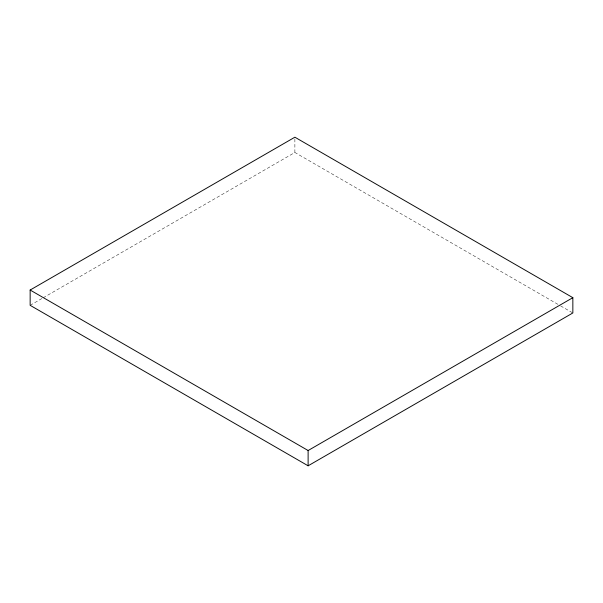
<?xml version="1.0" encoding="UTF-8"?>
<svg xmlns="http://www.w3.org/2000/svg" width="603" height="603" viewBox="0 0 603 603"><rect width="100%" height="100%" fill="white"/><g stroke="black" fill="none" stroke-linecap="round" stroke-linejoin="round"><path stroke-width="0.45" stroke-dasharray="3.02 2.26" d="M30.15 305.322L42.368 298.266M43.182 297.799L294.882 152.476L559.81 305.435M560.624 305.902L572.85 312.965M294.882 138.992L294.882 152.476"/><path stroke-width="0.9" d="M30.15 290.035L294.882 137.198L572.85 297.678L572.85 312.965L308.118 465.802L30.15 305.322L30.15 290.035L308.118 450.524L572.85 297.678M308.118 450.524L308.118 465.802"/></g></svg>
